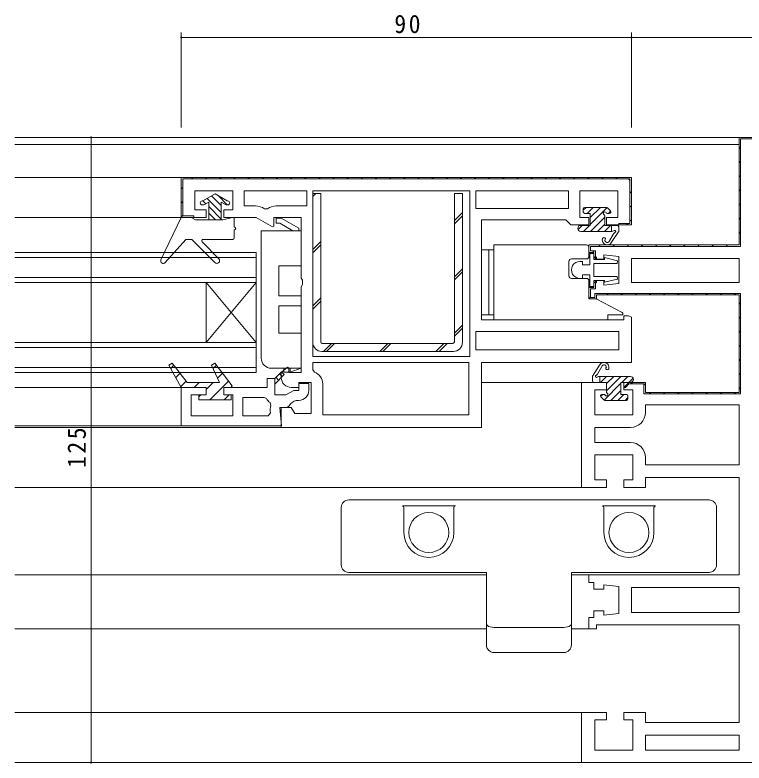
# Model space of a CAD drawing. Units: millimetres on the paper. Extents: x -420 to 373, y -297 to 267.
# Drawn here: x 145.1 to 290.8, y -192.5 to -42.9 of the extents above; entities that cross this region are included whole.
import ezdxf

# ---------------------------------------------------------------- set-up
doc = ezdxf.new("R2010")
doc.units = ezdxf.units.MM
for name, color, linetype, lineweight in [('0-3_YKK_12', 2, 'Continuous', 9), ('0-4_YKK_D', 6, 'Continuous', 9), ('0-6_YKK_13', 4, 'Continuous', 9), ('0-7_YKK_11', 7, 'Continuous', 9)]:
    doc.layers.add(name, color=color, linetype=linetype, lineweight=lineweight)
doc.styles.add('ＭＳ ゴシック', font='')
doc.styles.get('ＭＳ ゴシック').set_extended_font_data('MS Gothic')

msp = doc.modelspace()

# ---------------------------------------------------------------- linework, layer by layer
at = {"layer": '0-3_YKK_12'}
for p, q in [((145.077, -67.359), (290.313, -67.359)), ((145.077, -68.759), (289.813, -68.759)), ((178.813, -75.359), (145.077, -75.359)), ((178.769, -83.356), (145.077, -83.357)), ((193.313, -90.345), (145.077, -90.345)), ((193.313, -90.345), (193.313, -96.345)), ((193.313, -91.345), (145.077, -91.345)), ((145.077, -95.345), (193.313, -95.345)), ((145.077, -96.345), (193.313, -96.345)), ((193.313, -108.345), (183.313, -96.345)), ((193.313, -96.345), (183.313, -108.345)), ((183.313, -96.345), (183.313, -108.345)), ((193.313, -96.345), (193.313, -108.345)), ((193.313, -107.345), (193.313, -114.345)), ((193.313, -108.345), (145.077, -108.345)), ((193.313, -109.345), (145.077, -109.345)), ((145.077, -113.345), (193.313, -113.345)), ((145.077, -114.345), (193.313, -114.345)), ((258.829, -116.359), (238.329, -116.359)), ((178.813, -117.359), (145.077, -117.359)), ((178.813, -125.059), (145.077, -125.064)), ((206.254, -125.359), (145.077, -125.359)), ((258.813, -137.359), (145.077, -137.359)), ((239.313, -154.859), (145.077, -154.859)), ((260.313, -154.859), (256.313, -154.859)), ((239.313, -165.659), (145.077, -165.659)), ((260.313, -165.659), (256.313, -165.659)), ((258.797, -182.359), (145.077, -182.359)), ((259.297, -192.359), (145.077, -192.359))]:
    msp.add_line(p, q, dxfattribs=at)
at = {"layer": '0-4_YKK_D'}
for p, q in [((178.313, -65.359), (178.313, -46.359)), ((268.313, -65.359), (268.313, -46.359)), ((268.313, -65.359), (268.313, -46.359)), ((268.313, -47.359), (178.313, -47.359)), ((328.313, -47.359), (268.313, -47.359)), ((177.313, -67.359), (159.299, -67.359)), ((160.299, -67.359), (160.299, -192.359)), ((177.313, -192.359), (159.299, -192.359))]:
    msp.add_line(p, q, dxfattribs=at)
for centre, start, end in [((178.313, -47.359), 0, 180), ((178.313, -47.359), 180, 0), ((268.313, -47.359), 0, 180), ((268.313, -47.359), 0, 180), ((268.313, -47.359), 180, 0), ((268.313, -47.359), 180, 0), ((160.299, -67.359), 90, 270), ((160.299, -67.359), 270, 90), ((160.299, -192.359), 90, 270), ((160.299, -192.359), 270, 90)]:
    msp.add_arc(centre, 0.106, start, end, dxfattribs=at)
at = {"layer": '0-6_YKK_13'}
for p, q in [((185.063, -78.659), (182.638, -80.059)), ((184.371, -79.058), (186.313, -81)), ((185.063, -78.659), (187.488, -80.059)), ((185.668, -79.008), (187.519, -80.859)), ((204.613, -78.561), (206.213, -78.561)), ((204.613, -108.359), (204.613, -78.561)), ((205.25, -78.561), (204.613, -79.198)), ((206.213, -78.561), (206.213, -108.259)), ((232.913, -108.259), (232.913, -78.561)), ((232.913, -78.561), (234.513, -78.561)), ((234.513, -78.561), (234.513, -108.359)), ((182.513, -80.059), (182.638, -80.059)), ((182.663, -80.044), (183.249, -80.63)), ((183.813, -80.304), (182.945, -80.805)), ((183.517, -79.551), (186.313, -82.347)), ((183.813, -80.304), (183.813, -83.859)), ((186.313, -80.304), (187.18, -80.805)), ((186.313, -80.304), (186.313, -83.859)), ((187.488, -80.059), (187.613, -80.059)), ((182.513, -80.859), (182.745, -80.859)), ((183.813, -81.194), (186.313, -83.694)), ((187.38, -80.859), (187.613, -80.859)), ((259.26, -81.353), (258.677, -81.936)), ((258.677, -81.653), (258.677, -82.253)), ((258.977, -81.353), (263.277, -81.353)), ((260.674, -81.353), (259.474, -82.553)), ((262.089, -81.353), (260.077, -83.364)), ((263.449, -81.407), (260.077, -84.778)), ((264.09, -82.041), (263.49, -81.441)), ((264.148, -82.122), (263.72, -82.55)), ((178.313, -83.359), (174.262, -91.843)), ((178.313, -83.359), (180.313, -83.359)), ((180.313, -83.359), (181.179, -83.859)), ((183.813, -82.541), (185.131, -83.859)), ((186.613, -83.859), (188.539, -83.368)), ((188.913, -85.259), (188.913, -83.659)), ((234.513, -82.39), (232.913, -83.99)), ((234.513, -83.027), (232.913, -84.626)), ((258.977, -82.553), (260.077, -82.553)), ((260.077, -82.553), (260.077, -84.955)), ((262.977, -83.293), (260.117, -86.153)), ((262.977, -83.073), (262.977, -84.953)), ((263.497, -82.553), (263.878, -82.553)), ((181.179, -83.859), (186.613, -83.859)), ((258.489, -84.953), (257.634, -85.807)), ((260.077, -84.953), (258.177, -84.953)), ((259.903, -84.953), (258.703, -86.153)), ((262.977, -84.707), (261.531, -86.153)), ((264.145, -84.953), (262.945, -86.153)), ((262.977, -84.953), (265.474, -84.953)), ((264.308, -86.153), (264.308, -84.953)), ((265.774, -86.076), (265.774, -85.253)), ((188.913, -87.459), (188.913, -85.859)), ((202.313, -86.017), (194.313, -86.017)), ((194.313, -111.517), (194.313, -86.017)), ((202.313, -86.017), (202.313, -93.017)), ((258.177, -86.153), (264.308, -86.153)), ((264.35, -88.341), (265.737, -86.221)), ((179.213, -87.759), (175.086, -92.391)), ((179.213, -87.759), (180.413, -87.759)), ((185.052, -92.397), (180.413, -87.759)), ((182.693, -87.759), (188.613, -87.759)), ((206.213, -88.204), (204.613, -89.804)), ((264.68, -86.772), (263.931, -88.062)), ((182.481, -88.271), (185.83, -91.62)), ((206.213, -88.841), (204.613, -90.441)), ((240.812, -102.859), (240.812, -88.859)), ((240.812, -88.859), (240.812, -89.859)), ((240.812, -88.859), (259.319, -88.859)), ((259.819, -89.359), (259.819, -91.159)), ((240.812, -89.859), (238.312, -89.859)), ((239.806, -102.859), (239.806, -89.859)), ((255.819, -92.159), (255.819, -95.059)), ((256.319, -91.659), (259.319, -91.659)), ((202.313, -93.017), (197.813, -93.017)), ((197.813, -93.017), (197.813, -99.017)), ((202.313, -93.017), (197.813, -93.017)), ((234.513, -93.633), (232.913, -95.233)), ((234.513, -94.27), (232.913, -95.869)), ((256.319, -95.559), (259.319, -95.559)), ((259.819, -96.059), (259.819, -99.359)), ((197.813, -99.017), (202.313, -99.017)), ((202.313, -99.017), (202.313, -101.017)), ((206.213, -99.447), (204.613, -101.047)), ((206.213, -100.083), (204.613, -101.684)), ((260.119, -99.659), (261.238, -99.659)), ((266.459, -102.374), (261.378, -99.693)), ((202.313, -101.017), (197.813, -101.017)), ((197.813, -101.017), (197.813, -106.517)), ((197.813, -101.017), (197.813, -106.517)), ((240.812, -102.859), (240.812, -103.859)), ((263.619, -102.859), (266.619, -102.859)), ((263.619, -102.859), (263.619, -103.859)), ((266.619, -102.639), (266.619, -102.859)), ((240.812, -103.859), (263.619, -103.859)), ((234.513, -104.876), (232.913, -106.476)), ((234.513, -105.513), (232.913, -107.112)), ((197.813, -106.517), (202.313, -106.517)), ((197.813, -106.517), (202.313, -106.517)), ((202.313, -106.517), (202.313, -113.517)), ((206.513, -108.559), (232.613, -108.559)), ((208.344, -108.559), (206.744, -110.159)), ((208.981, -108.559), (207.381, -110.159)), ((219.587, -108.559), (217.987, -110.159)), ((220.224, -108.559), (218.624, -110.159)), ((230.83, -108.559), (229.23, -110.159)), ((231.467, -108.559), (229.867, -110.159)), ((232.713, -110.159), (206.413, -110.159)), ((196.313, -113.517), (202.313, -113.517)), ((198.813, -114.317), (198.813, -113.517)), ((202.313, -113.517), (200.113, -114.317)), ((200.113, -113.517), (200.113, -114.317)), ((261.941, -112.876), (260.554, -115.091)), ((261.61, -114.539), (262.36, -113.155)), ((200.113, -114.317), (198.813, -114.317)), ((261.983, -115.159), (261.983, -116.359)), ((268.113, -115.159), (261.983, -115.159)), ((262.145, -116.359), (263.345, -115.159)), ((263.313, -118.019), (266.173, -115.159)), ((263.313, -116.605), (264.759, -115.159)), ((266.388, -116.359), (267.588, -115.159)), ((260.516, -115.236), (260.516, -116.059)), ((263.313, -116.359), (260.816, -116.359)), ((262.841, -119.905), (266.213, -116.533)), ((263.313, -118.239), (263.313, -116.359)), ((266.213, -118.759), (266.213, -116.356)), ((266.213, -116.359), (268.113, -116.359)), ((267.802, -116.359), (268.656, -115.504)), ((264.202, -119.959), (266.213, -117.947)), ((262.143, -119.189), (262.57, -118.762)), ((262.201, -119.271), (262.801, -119.871)), ((262.793, -118.759), (262.413, -118.759)), ((265.616, -119.959), (266.816, -118.759)), ((267.313, -118.759), (266.213, -118.759)), ((267.03, -119.959), (267.613, -119.376)), ((267.613, -119.659), (267.613, -119.059)), ((267.313, -119.959), (263.013, -119.959)), ((211.813, -139.859), (283.813, -139.859)), ((210.313, -142.874), (210.313, -141.359)), ((233.113, -141.059), (222.513, -141.059)), ((222.813, -146.359), (222.813, -141.359)), ((222.813, -146.359), (222.813, -141.76)), ((232.813, -141.359), (232.813, -146.359)), ((273.113, -141.059), (262.513, -141.059)), ((262.813, -141.382), (262.813, -141.76)), ((262.813, -141.76), (262.813, -142.874)), ((272.813, -146.359), (272.813, -141.359)), ((285.313, -141.359), (285.313, -142.874)), ((210.313, -152.859), (210.313, -142.874)), ((262.813, -142.874), (262.813, -146.359)), ((272.813, -146.359), (272.813, -142.874)), ((285.313, -142.874), (285.313, -152.859)), ((239.313, -154.359), (211.813, -154.359)), ((239.313, -164.737), (239.313, -154.359)), ((256.313, -154.359), (256.313, -164.737)), ((283.813, -154.359), (256.313, -154.359)), ((240.813, -165.359), (254.813, -165.359)), ((256.313, -164.737), (256.313, -168.859)), ((254.813, -170.359), (240.813, -170.359))]:
    msp.add_line(p, q, dxfattribs=at)
for points in [[(197.313, -83.517), (198.313, -83.517), (201.813, -85.538), (201.813, -86.017)], [(200.643, -86.017), (198.045, -84.517), (197.313, -84.517), (197.313, -83.517)], [(240.812, -102.859), (238.312, -102.859), (238.312, -84.859)], [(239.313, -168.859), (239.313, -164.737), (239.752, -165.177), (240.813, -165.359)], [(254.813, -165.359), (255.874, -165.177), (256.313, -164.737)]]:
    msp.add_lwpolyline(points, dxfattribs=at)
for centre in [(227.813, -146.359), (267.813, -146.359)]:
    msp.add_circle(centre, 4, dxfattribs=at)
for centre, radius, start, end in [((182.513, -80.459), 0.4, 90, 270), ((187.613, -80.459), 0.4, 270, 90), ((182.745, -80.459), 0.4, 270, 299.99998), ((187.38, -80.459), 0.4, 239.99998, 270), ((258.977, -81.653), 0.3, 90, 180), ((258.977, -82.253), 0.3, 180, 270), ((262.977, -82.553), 0.3, 29.99998, 239.99998), ((263.277, -81.653), 0.3, 44.99998, 90), ((263.878, -82.253), 0.3, 270, 44.99998), ((188.613, -83.659), 0.3, 0, 104.29437), ((262.677, -83.073), 0.3, 0, 59.99998), ((263.497, -82.253), 0.3, 209.99998, 270), ((188.913, -85.559), 0.3, 270, 90), ((258.177, -85.553), 0.6, 90, 270), ((265.474, -85.253), 0.3, 0, 90), ((264.308, -85.153), 1, 270, 303.5573), ((265.594, -87.179), 1, 121.26997, 156.00981), ((264.971, -86.153), 0.2, 301.26997, 123.5573), ((265.474, -86.076), 0.3, 331.12572, 0), ((182.693, -88.059), 0.3, 90, 224.99998), ((188.613, -87.459), 0.3, 270, 0), ((263.474, -87.859), 1, 163.39844, 331.12572), ((262.803, -87.659), 0.3, 305.18523, 163.39844), ((263.474, -87.859), 0.5, 185.18523, 336.00981), ((259.319, -89.359), 0.5, 0, 90), ((259.319, -91.159), 0.5, 270, 0), ((174.713, -92.059), 0.5, 154.47647, 318.30571), ((185.441, -92.009), 0.55, 225, 45), ((256.319, -92.159), 0.5, 90, 180), ((256.319, -95.059), 0.5, 180, 270), ((259.319, -96.059), 0.5, 0, 90), ((260.119, -99.359), 0.3, 180, 270), ((261.238, -99.959), 0.3, 62.15173, 90), ((266.319, -102.639), 0.3, 0, 62.18234), ((206.413, -108.359), 1.8, 180, 270), ((206.513, -108.259), 0.3, 180, 270), ((232.613, -108.259), 0.3, 270, 0), ((232.713, -108.359), 1.8, 270, 0), ((196.313, -111.517), 2, 180, 270), ((262.816, -113.359), 1, 343.39844, 151.12572), ((262.816, -113.359), 0.5, 5.18523, 156.00981), ((263.487, -113.559), 0.3, 125.18523, 343.39844), ((260.816, -115.236), 0.3, 151.12572, 180), ((261.319, -115.159), 0.2, 121.26997, 303.5573), ((260.697, -114.133), 1, 301.26997, 336.00981), ((261.983, -116.159), 1, 90, 123.5573), ((268.113, -115.759), 0.6, 270, 90), ((260.816, -116.059), 0.3, 180, 270), ((262.413, -119.059), 0.3, 90, 224.99998), ((262.793, -119.059), 0.3, 29.99998, 90), ((263.313, -118.759), 0.3, 209.99998, 59.99998), ((263.613, -118.239), 0.3, 180, 239.99998), ((267.313, -119.059), 0.3, 0, 90), ((267.313, -119.659), 0.3, 270, 0), ((263.013, -119.659), 0.3, 224.99998, 270), ((211.813, -141.359), 1.5, 90, 180), ((283.813, -141.359), 1.5, 0, 90), ((222.513, -141.359), 0.3, 0, 90), ((233.113, -141.359), 0.3, 90, 180), ((262.513, -141.359), 0.3, 0, 90), ((273.113, -141.359), 0.3, 90, 180), ((227.813, -146.359), 5, 180, 0), ((267.813, -146.359), 5, 180, 0), ((211.813, -152.859), 1.5, 180, 270), ((283.813, -152.859), 1.5, 270, 0), ((240.813, -168.859), 1.5, 180, 270), ((254.813, -168.859), 1.5, 270, 0)]:
    msp.add_arc(centre, radius, start, end, dxfattribs=at)
at = {"layer": '0-7_YKK_11'}
for p, q in [((289.813, -67.359), (328.313, -67.359)), ((290.113, -69.304), (289.813, -69.604)), ((290.113, -72.132), (289.813, -72.432)), ((180.632, -75.359), (180.332, -75.659)), ((183.46, -75.359), (183.16, -75.659)), ((186.288, -75.359), (185.988, -75.659)), ((189.117, -75.359), (188.817, -75.659)), ((191.945, -75.359), (191.645, -75.659)), ((194.774, -75.359), (194.474, -75.659)), ((197.602, -75.359), (197.302, -75.659)), ((200.431, -75.359), (200.131, -75.659)), ((203.259, -75.359), (202.959, -75.659)), ((206.087, -75.359), (205.787, -75.659)), ((208.916, -75.359), (208.616, -75.659)), ((211.744, -75.359), (211.444, -75.659)), ((214.573, -75.359), (214.273, -75.659)), ((217.401, -75.359), (217.101, -75.659)), ((220.23, -75.359), (219.93, -75.659)), ((223.058, -75.359), (222.758, -75.659)), ((225.886, -75.359), (225.586, -75.659)), ((228.715, -75.359), (228.415, -75.659)), ((231.543, -75.359), (231.243, -75.659)), ((234.372, -75.359), (234.072, -75.659)), ((237.2, -75.359), (236.9, -75.659)), ((240.029, -75.359), (239.729, -75.659)), ((242.857, -75.359), (242.557, -75.659)), ((245.685, -75.359), (245.385, -75.659)), ((248.514, -75.359), (248.214, -75.659)), ((251.342, -75.359), (251.042, -75.659)), ((254.171, -75.359), (253.871, -75.659)), ((256.999, -75.359), (256.699, -75.659)), ((259.828, -75.359), (259.528, -75.659)), ((262.656, -75.359), (262.356, -75.659)), ((265.484, -75.359), (265.184, -75.659)), ((268.02, -75.651), (267.808, -75.864)), ((290.113, -74.961), (289.813, -75.261)), ((178.613, -77.377), (178.313, -77.677)), ((190.913, -78.059), (203.413, -78.059)), ((204.613, -111.159), (204.613, -78.059)), ((237.213, -78.059), (255.713, -78.059)), ((268.313, -78.187), (268.013, -78.487)), ((290.113, -77.789), (289.813, -78.089)), ((178.613, -80.206), (178.313, -80.506)), ((290.113, -80.617), (289.813, -80.917)), ((195.559, -81.676), (194.933, -81.676)), ((268.313, -81.015), (268.013, -81.315)), ((178.66, -82.987), (178.447, -83.2)), ((290.113, -83.446), (289.813, -83.746)), ((267.598, -84.559), (267.298, -84.859)), ((268.313, -83.844), (268.013, -84.144)), ((290.113, -86.274), (289.813, -86.574)), ((262.073, -88.859), (261.773, -89.159)), ((264.901, -88.859), (264.601, -89.159)), ((267.73, -88.859), (267.43, -89.159)), ((270.558, -88.859), (270.258, -89.159)), ((273.386, -88.859), (273.086, -89.159)), ((276.215, -88.859), (275.915, -89.159)), ((279.043, -88.859), (278.743, -89.159)), ((281.872, -88.859), (281.572, -89.159)), ((284.7, -88.859), (284.4, -89.159)), ((287.529, -88.859), (287.229, -89.159)), ((260.8, -90.132), (260.568, -90.364)), ((289.813, -96.359), (268.313, -96.359)), ((263.686, -98.559), (263.386, -98.859)), ((266.515, -98.559), (266.215, -98.859)), ((269.343, -98.559), (269.043, -98.859)), ((272.172, -98.559), (271.872, -98.859)), ((275, -98.559), (274.7, -98.859)), ((277.829, -98.559), (277.529, -98.859)), ((280.657, -98.559), (280.357, -98.859)), ((283.485, -98.559), (283.185, -98.859)), ((286.314, -98.559), (286.014, -98.859)), ((289.142, -98.559), (288.842, -98.859)), ((260.147, -99.27), (259.933, -99.484)), ((289.813, -98.859), (261.313, -98.859)), ((290.113, -100.416), (289.813, -100.716)), ((290.113, -103.245), (289.813, -103.545)), ((290.113, -106.073), (289.813, -106.373)), ((290.113, -108.902), (289.813, -109.202)), ((265.813, -109.859), (237.213, -109.859)), ((290.113, -111.73), (289.813, -112.03)), ((176.849, -112.909), (176.205, -113.553)), ((185.338, -112.906), (184.661, -113.582)), ((204.613, -112.359), (235.813, -112.359)), ((178.089, -114.497), (177.215, -115.371)), ((186.56, -114.511), (185.56, -115.512)), ((198.496, -115.193), (197.93, -114.627)), ((290.113, -114.559), (289.813, -114.859)), ((179.329, -116.085), (178.226, -117.189)), ((179.532, -116.345), (185.947, -116.345)), ((181.898, -116.345), (180.898, -117.345)), ((184.727, -116.345), (183.313, -117.759)), ((187.783, -116.117), (184.055, -119.845)), ((197.082, -116.607), (197.013, -116.538)), ((197.789, -115.9), (197.223, -115.334)), ((268.514, -116.359), (268.214, -116.659)), ((271.062, -116.639), (270.813, -116.888)), ((290.113, -117.387), (289.813, -117.687)), ((182.218, -118.854), (181.822, -119.25)), ((187.879, -118.849), (186.883, -119.845)), ((272.171, -118.359), (271.871, -118.659)), ((274.999, -118.359), (274.699, -118.659)), ((277.828, -118.359), (277.528, -118.659)), ((280.656, -118.359), (280.356, -118.659)), ((283.484, -118.359), (283.184, -118.659)), ((286.313, -118.359), (286.013, -118.659)), ((289.141, -118.359), (288.841, -118.659)), ((196.063, -120.381), (196.241, -120.965)), ((196.149, -122.428), (195.663, -123.045)), ((271.113, -131.359), (271.113, -132.859)), ((271.113, -132.859), (289.813, -132.859)), ((289.813, -162.359), (268.313, -162.359)), ((289.813, -189.859), (271.113, -189.859))]:
    msp.add_line(p, q, dxfattribs=at)
for points in [[(260.813, -91.709), (260.813, -90.359), (259.813, -90.359), (259.813, -88.859), (289.813, -88.859), (289.813, -67.359), (328.313, -67.359), (328.313, -102.359), (331.947, -102.359), (332.38, -102.609), (333.246, -102.609), (333.679, -102.359), (337.313, -102.359), (337.313, -104.659), (323.313, -104.659)], [(178.313, -75.359), (268.313, -75.359), (268.313, -84.859)], [(198.313, -115.359), (198.313, -114.359), (199.568, -113.337), (199.813, -113.454), (199.813, -114.359), (202.313, -114.359), (202.313, -97.225), (202.563, -96.792), (202.563, -95.926), (202.313, -95.493), (202.313, -83.359), (196.813, -83.359), (196.813, -85.117), (196.586, -85.248), (193.313, -83.359), (186.813, -83.359), (186.813, -81.859), (188.613, -81.859), (188.613, -78.059), (181.013, -78.059), (181.013, -81.859), (183.313, -81.859), (183.313, -83.359), (178.313, -83.359), (178.313, -75.359), (268.313, -75.359), (268.313, -84.859)], [(268.313, -75.359), (268.313, -84.859), (265.813, -84.859), (265.813, -84.559), (268.013, -84.559), (268.013, -75.659), (178.613, -75.659), (178.613, -83.059), (180.813, -83.059), (180.813, -83.359), (178.313, -83.359), (178.313, -75.359)], [(268.313, -75.359), (268.313, -84.859), (263.313, -84.859), (263.313, -83.359), (265.613, -83.359), (265.613, -78.059), (258.013, -78.059), (258.013, -83.359), (259.813, -83.359), (259.813, -84.859), (256.213, -84.859), (255.713, -84.359), (255.213, -83.859), (238.313, -83.859), (238.313, -103.859), (266.813, -103.859), (266.813, -103.059), (267.709, -103.059), (268.313, -103.34), (268.313, -112.359), (238.313, -112.359), (238.313, -125.359), (198.313, -125.359), (198.313, -121.359), (200.313, -121.359), (201.006, -122.559), (204.313, -122.559), (204.313, -116.359), (201.813, -116.359), (201.813, -117.359), (200.313, -117.359)], [(190.913, -78.059), (203.413, -78.059), (203.413, -81.059), (197.313, -81.059)], [(193.179, -81.059), (190.913, -81.059), (190.913, -78.059)], [(258.01, -92.159), (258.51, -92.159), (258.51, -92.859), (260.01, -92.859), (260.01, -90.559), (260.81, -90.559), (260.81, -91.759), (262.91, -91.759), (262.91, -91.406), (265.544, -92.03), (265.472, -92.559)], [(259.813, -154.859), (289.813, -154.859), (289.813, -135.359), (271.113, -135.359), (271.113, -137.359), (266.813, -137.359), (266.813, -135.859), (268.613, -135.859), (268.613, -130.859), (261.013, -130.859), (261.013, -135.859), (263.313, -135.859), (263.313, -137.359), (258.313, -137.359), (258.313, -116.359), (263.313, -116.359), (263.313, -117.859), (261.013, -117.859), (261.013, -122.859), (268.613, -122.859), (268.613, -117.859), (266.813, -117.859), (266.813, -116.359), (271.113, -116.359), (271.113, -118.359), (289.813, -118.359), (289.813, -98.859), (261.313, -98.859), (261.313, -99.659), (259.813, -99.659), (259.813, -97.359), (260.813, -97.359), (260.813, -96.009), (262.813, -96.009), (262.813, -96.881), (265.813, -96.559), (265.813, -91.159), (262.813, -90.836), (262.813, -91.709), (260.813, -91.709)], [(265.472, -92.559), (260.81, -92.559), (260.81, -95.159), (265.472, -95.159), (265.544, -95.688), (262.91, -96.311), (262.91, -95.959), (260.81, -95.959), (260.81, -97.159), (260.01, -97.159), (260.01, -94.859), (258.51, -94.859), (258.51, -95.559), (258.01, -95.559)], [(204.613, -112.359), (235.813, -112.359), (235.813, -122.859), (206.613, -122.859), (206.613, -116.667)], [(204.946, -114.31), (204.613, -113.838), (204.613, -112.359)], [(197.013, -115.545), (198.33, -114.228), (198.896, -114.793), (197.013, -116.676)], [(197.013, -115.545), (195.513, -115.545), (195.513, -117.345), (186.813, -117.345), (186.813, -118.845), (188.613, -118.845), (188.613, -123.045), (180.313, -123.045), (180.313, -118.845), (183.313, -118.845), (183.313, -117.345), (178.313, -117.345), (178.313, -125.045)], [(203.813, -117.945), (203.813, -116.545), (201.813, -116.545), (201.813, -117.945), (200.813, -117.945), (199.254, -118.845), (197.013, -118.845), (197.013, -115.545)], [(195.663, -123.045), (190.613, -123.045), (190.613, -119.345), (194.915, -119.345), (195.348, -119.595)], [(178.313, -125.045), (198.358, -125.045), (198.035, -121.345), (199.468, -121.345), (199.921, -121.056)], [(201.29, -119.95), (201.335, -119.945), (201.813, -119.945)], [(271.113, -132.859), (289.813, -132.859), (289.813, -120.859), (271.113, -120.859), (271.113, -122.359)], [(268.113, -125.359), (261.013, -125.359), (261.013, -128.359), (268.113, -128.359)], [(323.313, -192.359), (258.313, -192.359), (258.313, -182.359), (263.313, -182.359), (263.313, -183.859), (261.013, -183.859), (261.013, -189.859), (268.613, -189.859), (268.613, -183.859), (266.813, -183.859), (266.813, -182.359), (271.113, -182.359), (271.113, -184.359), (289.813, -184.359), (289.813, -164.859), (261.313, -164.859), (261.313, -165.659), (259.813, -165.659), (259.813, -163.359), (260.813, -163.359), (260.813, -162.009), (262.813, -162.009), (262.813, -162.881), (265.813, -162.559), (265.813, -157.159), (262.813, -156.836), (262.813, -157.709), (260.813, -157.709), (260.813, -156.359), (259.813, -156.359), (259.813, -154.859)]]:
    msp.add_lwpolyline(points, dxfattribs=at)
for points in [[(289.813, -67.359), (328.313, -67.359), (328.313, -87.359), (328.013, -87.359), (328.013, -67.659), (290.113, -67.659), (290.113, -89.159), (260.113, -89.159), (260.113, -90.059), (261.113, -90.059), (261.113, -91.209), (261.313, -91.409), (261.313, -91.709), (260.813, -91.209), (260.813, -90.359), (259.813, -90.359), (259.813, -88.859), (289.813, -88.859)], [(204.613, -111.159), (204.613, -78.059), (236.013, -78.059), (236.013, -111.159)], [(237.213, -78.059), (255.713, -78.059), (255.713, -81.559), (237.213, -81.559)], [(289.813, -96.359), (268.313, -96.359), (268.313, -91.559), (289.813, -91.559)], [(289.813, -98.859), (261.313, -98.859), (261.313, -99.659), (259.813, -99.659), (259.813, -97.359), (260.813, -97.359), (260.813, -96.509), (261.313, -96.009), (261.313, -96.309), (261.113, -96.509), (261.113, -97.659), (260.113, -97.659), (260.113, -99.359), (261.013, -99.359), (261.013, -98.559), (290.113, -98.559), (290.113, -118.659), (270.813, -118.659), (270.813, -116.659), (267.813, -116.659), (267.113, -117.359), (266.813, -117.359), (267.813, -116.359), (271.113, -116.359), (271.113, -118.359), (289.813, -118.359)], [(265.813, -109.859), (237.213, -109.859), (237.213, -106.159), (265.813, -106.159)], [(179.532, -116.345), (185.947, -116.345), (184.336, -112.882), (185.02, -112.488), (188.467, -117.015), (188.295, -117.345), (186.813, -117.345), (186.813, -118.845), (188.313, -118.845), (188.313, -119.845), (181.813, -119.845), (181.813, -118.845), (183.313, -118.845), (183.313, -117.345), (178.313, -117.345), (175.848, -112.912), (176.509, -112.474)], [(289.813, -162.359), (268.313, -162.359), (268.313, -157.359), (289.813, -157.359)], [(289.813, -189.859), (271.113, -189.859), (271.113, -186.859), (289.813, -186.859)]]:
    msp.add_lwpolyline(points, close=True, dxfattribs=at)
for centre, radius, start, end in [((193.179, -83.859), 2.8, 51.21791, 90), ((197.313, -83.859), 2.8, 90, 128.78209), ((258.01, -93.859), 1.7, 89.99998, 270), ((204.113, -116.667), 2.5, 0.00002, 70.52878), ((200.313, -115.359), 2, 180, 269.99998), ((201.813, -117.945), 2, 270, 359.99998), ((197.513, -118.345), 2.5, 209.99998, 234.54309), ((198.58, -121.845), 2.5, 159.3833, 193.49336), ((201.734, -121.9), 2, 102.82472, 155.03664), ((268.113, -122.359), 3, 270, 359.99998), ((268.113, -131.359), 3, 0, 89.99998)]:
    msp.add_arc(centre, radius, start, end, dxfattribs=at)

# ---------------------------------------------------------------- texts
at = {"layer": '0-4_YKK_D', "color": 3, "insert": (220.913, -46.559), "char_height": 3.666, "attachment_point": 7, "style": 'ＭＳ ゴシック'}
msp.add_mtext('\\T1.21;\\W0.95;90', dxfattribs=at)
at = {"layer": '0-4_YKK_D', "color": 3, "insert": (159.299, -133.459), "char_height": 3.666, "attachment_point": 7, "rotation": 90, "style": 'ＭＳ ゴシック'}
msp.add_mtext('\\T1.21;\\W0.95;125', dxfattribs=at)

doc.saveas('drawing.dxf')
